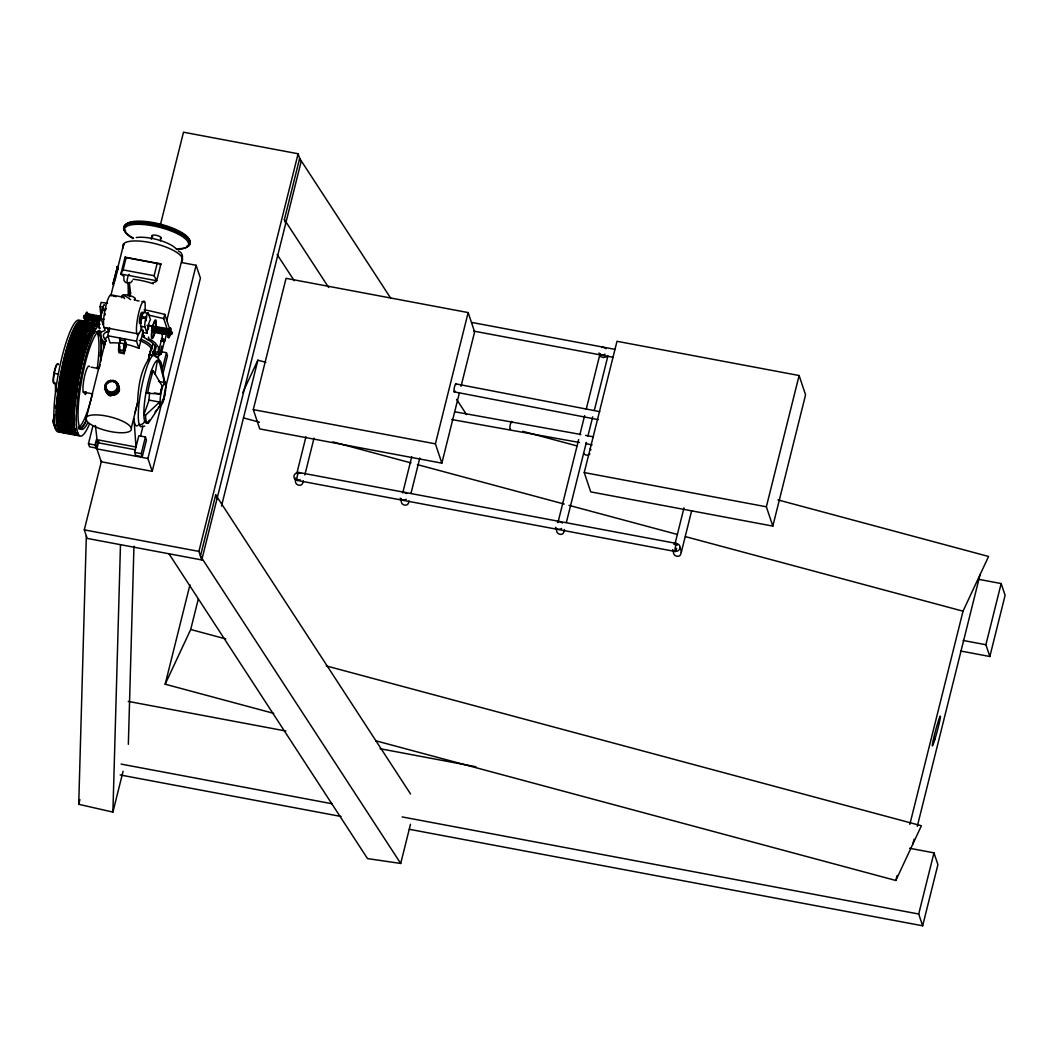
<?xml version="1.0" encoding="UTF-8"?>
<svg xmlns="http://www.w3.org/2000/svg" width="1058" height="1058" viewBox="0 0 1058 1058"><rect width="100%" height="100%" fill="white"/><g stroke="black" fill="none" stroke-linecap="round" stroke-linejoin="round"><path stroke-width="1.5" d="M169.796 328.549C170.206 335.36 167.746 329.58 169.121 329.805M129.737 296.809L130.57 293.053L129.592 293.688M87.351 320.005L89.732 314.014L90.472 317.929M88.66 320.257L91.054 314.266L91.808 317.863M89.983 320.508L92.377 314.517L93.144 317.942M91.305 320.759L93.686 314.755L94.479 317.876M92.628 320.997L94.956 315.019L95.802 317.969M93.95 321.248L96.331 315.258L97.072 319.013M95.26 321.5L97.653 315.509L98.42 318.947M96.582 321.751L98.976 315.747L99.743 319.027M97.905 321.989C98.05 320.521 99.333 314.438 100.946 316.871M99.227 322.24L99.994 318.947M162.839 330.572L162.046 327.57L159.771 332.701M123.072 771.322L112.902 812.094L78.728 804.305L86.333 535.956M112.902 812.094L120.48 544.672M128.349 744.316L133.956 546.219M156.227 329.488L155.447 326.38L153.185 331.418M89.189 316.884L88.66 313.803L87.06 315.734M168.116 331.723C168.063 322.174 163.448 339.473 165.418 332.027C165.498 320.019 160.816 339.01 162.694 332.424M106.329 391.698L104.901 387.863C105.245 397.054 120.057 395.983 118.813 386.844C118.47 377.653 103.644 378.738 104.901 387.863A13.648 2.473 -79.4 0 1 104.53 389.503M118.708 389.357L118.298 385.324M141.428 319.463L142.327 315.866M87.867 316.792C89.573 312.216 84.071 314.173 87.02 315.668M161.49 330.638L160.723 327.372L158.449 332.529M166.78 331.63L166 328.364L163.726 333.521M157.549 329.898C157.84 320.323 152.947 336.153 154.799 330.651M123.812 351.097L124.87 343.533L124.289 344.128M86.981 315.853L86.002 318.511M154.904 329.554C155.42 320.005 150.329 334.857 152.127 330.44M160.181 330.546L159.414 327.067L157.113 332.318M171.938 331.921C172.163 335.584 167.772 334.672 169.849 331.538M169.465 332.543L169.016 334.103L151.373 330.744M153.555 329.62L153.172 326.036L151.81 327.067M158.832 330.612L158.078 326.882L155.804 332.027M164.109 331.604L163.368 327.874L161.081 333.019M152.22 329.541L152.273 327.504M95.749 318.921L95.326 321.473M152.008 328.218L169.531 331.511L169.293 329.739M90.459 318.074L90.049 320.481M168.05 332.675L167.653 335.069L168.381 331.657M169.452 331.881L169.518 332.41M94.387 319.132L94.003 321.222M87.788 317.889L87.404 319.979M89.084 318.286L88.727 320.23M93.051 319.027L92.694 320.971M98.328 320.019L97.971 321.963M137.54 403.005L134.935 412.885M160.089 331.643L159.732 333.574L159.93 332.701M86.597 316.831L86.597 315.892M91.715 318.921L91.372 320.733M96.966 320.058L96.648 321.725M153.397 330.546L153.132 332.291L153.317 331.538M158.674 331.538L158.422 333.283L158.594 332.529M163.95 332.529L163.699 334.275L163.871 333.521M169.399 328.416C167.442 328.562 166.027 335.042 166.516 334.011M157.404 331.432L157.087 333.085L157.285 332.212M86.148 316.845C83.595 311.859 83.066 321.42 84.085 315.496M161.345 332.291L161.054 333.773L161.226 333.019M123.812 277.751L123.998 280.515L125.73 282.658M156.055 331.432L155.777 332.781L155.949 332.027M169.915 332.781C170.007 329.712 173.565 333.217 171.581 334.526M102.851 310.589C102.666 301.041 101.251 326.948 100.074 306.622L101.118 302.416A186.406 56.603 14 0 1 107.532 303.249M151.797 331.524L154.746 332.04M155.023 374.347L157.417 360.421L159.123 360.738A31.859 5.766 -79.4 0 1 161.861 368.925L162.125 369.996M146.573 423.015L148.292 423.332L160.578 404.883A11.373 2.063 -79.4 0 1 159.639 402.066L149.085 400.083L143.835 414.842L145.554 415.159L159.639 402.066M163.408 375.365L165.458 385.337A11.373 2.063 -79.4 0 0 164.519 382.52L159.123 360.738M119.858 346.059L119.726 349.934M166.357 334.011L166.582 333.019M151.268 239.187L151.942 236M145.964 318.088L145.806 321.09L146.692 316.646L145.964 318.088L141.746 317.307M55.426 425.316A4.549 4.258 -18.5 0 1 53.019 420.568L54.447 414.855M103.459 322.981A9.562 1.732 -79.4 0 0 103.261 325.044L101.158 318.762A6.824 1.23 -79.4 0 1 101.965 310.166L102.229 309.108A6.824 1.23 -79.4 0 1 104.57 305.088M110.799 295.737L113.497 284.933L112.955 283.332L117.517 266.563A30.722 9.324 14 0 0 117.914 268.653M113.365 283.756L117.517 266.563M115.653 274.935C114.423 283.848 115.415 272.21 115.877 275.702M117.121 269.446L115.891 273.929M114.833 279.352L113.788 283.372L114.714 278.942M116.75 271.47L117.24 269.724M114.052 283.703L114.793 280.767M115.428 278.783L115.97 276.786M116.459 274.67L117.054 272.303M85.91 419.563L105.721 340.107M127.105 275.186L120.877 274.009L123.085 269.883L126.14 257.636L125.069 257.187L120.877 274.009A19.203 5.832 14 0 0 124.222 276.508M119.633 343.202A23.461 7.128 14 0 0 110.151 342.951L107.731 335.743L109.701 327.861M121.657 297.721L122.054 296.147M95.405 425.501L97.429 442.641L96.093 448.037L89.494 446.793L88.462 443.738L92.972 425.66M128.349 295.79L128.044 283.108M129.221 295.949L128.917 283.279M124.619 338.917L126.444 344.392L124.117 353.703A23.461 7.128 14 0 0 119.131 352.764L118.708 351.481A6.824 1.23 -79.4 0 1 119.514 342.885L120.255 339.882L119.62 337.978L120.533 340.716M96.093 448.037L95.061 444.982L96.41 439.586L136.006 447.031L133.982 418.862A36.408 6.586 -79.4 0 0 137.91 425.369M181.764 262.582L196.114 265.28L200.412 278.135L152.22 471.339L101.198 461.751L96.9 448.896L98.883 440.908M134.855 300.207L135.252 298.62M124.117 353.703L123.693 352.42A6.824 1.23 -79.4 0 1 124.5 343.824L125.254 340.821L120.255 339.882M160.3 225.209L183.497 132.21L298.105 153.754L300.961 162.297L201.761 559.947L87.153 538.403L84.296 529.86L101.502 460.904M141.547 317.598L141.812 316.554A6.824 1.23 -79.4 0 1 144.153 312.533L148.358 313.327L150.461 319.609A9.562 1.732 -79.4 0 0 147.049 333.27L142.843 332.49L140.74 326.208A6.824 1.23 -79.4 0 1 141.547 317.598L145.753 318.392A6.824 1.23 -79.4 0 0 144.946 326.988L147.049 333.27M126.444 344.392A23.461 7.128 14 0 1 138.915 348.36L136.495 341.152L138.466 333.257M130.227 275.768L156.703 280.74L154.111 275.715L157.166 263.468L160.909 263.918L156.703 280.74A19.203 5.832 14 0 1 152.934 282.698L153.291 283.769A30.722 9.324 14 0 0 133.057 279.219M145.753 318.392L146.017 317.347A6.824 1.23 -79.4 0 1 148.358 313.327M138.915 348.36L143.385 330.413M131.258 428.093L137.553 402.834C138.214 387.942 139.987 372.588 148.279 359.76L151.082 348.637M152.088 347.13L152.868 343.982M153.608 352.116L152.828 355.25L150.077 354.324A36.408 6.586 -79.4 0 1 150.924 355.012M161.94 333.521L162.324 336.814L158.356 352.116A4.549 1.375 14 0 1 160.604 354.655A4.549 1.375 14 0 1 153.992 353.57A4.549 1.375 14 0 1 153.78 351.362L155.288 345.278M154.481 352.446L153.701 355.541L158.435 357.128L159.136 354.285M153.78 351.362L155.063 351.23L156.2 346.667M167.865 330.956L163.726 318.59L164.784 314.385A186.406 56.603 14 0 0 144.404 309.756M166.754 320.667L182.32 258.231A6.824 6.388 -18.5 0 0 178.26 250.944M134.657 452.427L138.823 435.737L145.422 436.98L146.44 440.035L142.275 456.712L135.675 455.469L134.657 452.427L141.256 453.657L142.275 456.712M159.851 353.663L161.742 346.072M140.621 435.645L142.975 426.229M161.173 354.205L164.585 340.531A4.549 1.375 14 0 0 161.768 338.441M164.81 340.755L166.622 333.508M169.809 333.27L169.452 334.183M141.256 453.657L145.422 436.98M162.244 369.52L166.45 352.684L161.173 351.692M162.879 374.109L167.468 355.739L166.45 352.684M152.22 471.339L147.922 458.484L162.654 399.408M164.651 391.42L196.114 265.28M78.728 804.305L79.905 799.597M273.652 713.356L165.167 684.209L189.951 584.823M201.761 559.947L198.904 551.403L298.105 153.754M410.557 793.976L215.713 494.853L200.451 556.032L400.704 863.46L367.523 858.593L168.976 553.784M285.7 223.476L284.39 219.561L299.652 158.383L390.759 298.25M165.167 684.209L190.704 629.497L198.296 599.04M221.492 506.068L257.874 360.196L265.862 362.339M459.436 392.716L441.86 463.153L259.752 428.926L253.298 409.618L286.044 278.333L468.152 312.573L474.619 331.881L461.037 386.315M296.782 473.561L305.947 436.822M304.849 474.897L314.028 438.105M402.992 491.851L411.76 456.712M411.046 493.187L419.828 457.995M441.86 463.153L435.407 443.844L468.152 312.573M400.704 863.46L410.491 824.248M557.936 522.639L578.647 439.586M579.85 434.798L584.624 415.622M586.225 409.234L599.767 354.933A8.014 3.584 5.4 0 1 600.322 353.888M566.387 522.388L586.344 442.416M587.931 436.015L592.718 416.812M594.318 410.425L607.887 356.043M584.254 472.569L616.999 341.298L799.121 375.524L805.574 394.832L772.829 526.104L590.721 491.877L584.254 472.569L766.362 506.795L772.829 526.104M674.819 544.619L683.984 507.88M681.286 552.355L691.654 510.763M766.362 506.795L799.121 375.524M375.749 740.772L895.848 880.481L897.052 875.667M909.84 824.38L963.031 611.18L988.569 556.468L777.974 499.905M912.869 844.006L914.072 839.192M917.273 826.364L980.052 574.706M409.327 829.3L922.655 925.79L918.714 914.019L933.976 852.854L909.615 848.265M960.598 651.001L989.838 656.502L985.897 644.732L1001.159 583.553L978.425 579.281M922.655 925.79L937.917 864.624L933.976 852.854M989.838 656.502L1005.1 595.323L1001.159 583.553M148.107 329.554L148.662 327.782M160.287 240.88L161.2 237.746M118.8 350.264L122.067 350.211M125.783 343.255L125.029 343.718M295.711 478.004L295.645 478.19A8.014 7.022 30.2 0 0 295.367 480.901C295.05 485.529 302.019 487.302 302.985 482.329A8.014 7.022 30.2 0 0 303.249 480.821M85.896 317.942L83.45 317.982M124.156 344.458L123.389 350.462M158.356 352.116L158.528 347.196L155.262 343.004A33.34 10.13 14 0 0 151.797 340.451L148.874 338.732L148.411 337.33A9.562 1.732 -79.4 0 0 148.583 337.052M147.617 326.803L148.636 325.19M100.378 317.942L101.039 316.712M242.692 392.73L257.874 360.196M895.848 880.481L921.386 825.756L326.3 665.918M105.813 390.177C108.974 394.846 116.869 393.219 118.192 387.836M155.063 351.23L155.354 346.905M148.318 359.68L149.562 356.229L148.675 354.417M53.019 420.568L53.998 420.396A3.412 3.187 -18.5 0 0 54.474 422.909M132.369 280.767L130.61 282.737M124.328 228.131L123.812 230.022L124.672 230.882M169.386 331.471L168.91 334.063M155.063 412.012L156.518 410.068M158.277 407.727L158.859 406.946M161.305 403.653L162.773 401.683A12.193 2.209 -79.4 0 0 164.863 393.325L164.268 392.994M607.186 356.546L603.787 357.578L600.56 356.625M57.925 427.353L59.79 427.287A54.632 9.892 -79.4 0 1 59.38 425.805M61.88 428.106L64.075 428.516M65.834 428.847L67.712 428.768M69.802 429.588L71.666 429.508M73.756 430.328L75.634 430.262A54.632 9.892 -79.4 0 1 75.224 428.781M143.967 426.361L144.668 426.043M106.898 332.04L107.903 331.709M145.885 393.126L160.393 394.039A11.373 2.063 -79.4 0 1 162.337 386.276L153.212 370.895L151.506 370.578L151.572 373.619M164.863 393.325L164.704 393.364A11.373 2.063 -79.4 0 1 162.773 401.127L162.773 401.683M100.074 306.622L103.274 307.045M188.456 242.877L189.818 242.031L189.329 239.73M454.795 411.787L580.855 434.481M451.74 419.523L579.48 442.495M472.053 322.492L614.83 349.338M126.14 257.636L157.166 263.468M473.759 331.101L613.296 357.326M123.085 269.883L154.111 275.715M112.955 283.332L113.312 283.399A30.722 9.324 14 0 0 113.709 285.475M128.891 293.595L130.478 293.846M111.037 294.878L123.68 297.258M113.18 296.134L116.01 296.663M136.27 300.472L139.101 301.001M141.931 301.53L144.761 302.059M142.129 312.586L143.319 312.811M102.229 309.108L105.033 309.637M141.812 316.554L146.017 317.347M102.176 309.862L104.98 310.391M101.965 310.166L104.768 310.695M139.511 323.1L140.701 323.325M148.358 325.269L152.762 326.089M147.049 325.441L152.907 326.552M99.346 318.326L86.174 315.879M101.158 318.762L103.962 319.291M140.74 326.208L144.946 326.988M85.976 318.458L98.711 320.852M151.968 331.947L154.904 332.503M103.896 327.411L136.879 333.614M107.731 335.743L136.495 341.152M97.746 334.196L99.941 334.606M119.514 342.885L124.5 343.824M585.577 435.367L593.459 436.848M118.708 351.481L123.693 352.42M585.788 443.686L592.083 444.876M91.147 367.166L98.949 368.62M158.488 381.383L164.519 382.52M253.298 409.618L435.407 443.844M54.289 373.381L58.626 374.201M154.362 392.915L160.393 394.039M83.291 392.108L92.654 393.867M298.766 472.45L676.803 543.508M55.307 428.622L57.502 429.045M59.698 429.455L61.457 429.786M63.665 430.196L65.424 430.527M67.619 430.937L69.378 431.267M71.574 431.69L73.333 432.021M75.541 432.431L77.737 432.841M97.429 442.641L135.437 449.782M297.219 480.438L675.255 551.496M88.462 443.738L95.061 444.982M96.9 448.896L147.922 458.484M963.164 640.46L985.897 644.732M84.296 529.86L198.904 551.403M128.256 701.401L285.819 731.012M380.047 748.72L475.888 766.746M121.115 764.101L332.291 803.789M402.146 816.921L918.714 914.019M120.176 774.959L341.099 816.485M455.8 383.869L599.793 411.655M454.213 391.857L598.22 419.642M148.213 315.006L163.726 318.59M522.718 431.333L576.954 445.907M243.512 417.923L259.461 422.208M332.847 441.913L411.02 462.915M417.407 464.621L564.178 504.058M568.966 505.34L677.451 534.475M685.425 536.618L963.031 611.18M190.704 629.497L225.804 638.926M146.533 338.97L147.908 339.75M85.817 315.575L85.526 318.339M118.813 386.844L115.573 381.237M679.765 547.356L681.259 550.795A8.014 7.022 30.2 0 1 681.008 553.387C680.268 558.267 673.007 556.614 673.404 551.998A8.014 7.022 30.2 0 1 673.377 550.715M106.065 341.179L103.565 337.171M456.62 399.342L466.538 414.577M284.39 219.561L328.602 287.419M277.17 254.542L294.243 280.754M161.001 331.855L161.53 332.688M164.784 314.385L169.439 328.297M215.713 494.853L217.022 498.768M144.377 309.597L145.197 312.057M117.147 266.497L117.689 268.11L122.94 247.069A6.824 6.388 -18.5 0 1 124.275 244.464M117.094 266.894L118.033 270.028L117.319 267.925M117.372 383.009L117.888 384.53M117.094 390.151L117.597 391.672M113.18 380.285L113.682 381.806M115.15 391.936L115.666 393.457M110.535 380.285L111.037 381.806M112.664 392.902L113.18 394.422M108.048 381.25L108.551 382.771M110.019 392.902L110.535 394.422M107.625 391.949L108.128 393.47M105.007 385.35L105.509 386.871M162.377 371.067L163.289 374.823M129.274 282.327L130.57 293.053M128.587 283.689L129.698 292.907M56.18 383.578L56.339 391.724M55.545 391.791L55.4 383.895A10.17 1.838 -79.4 0 0 56.14 383.644M139.246 340.372A23.461 7.128 14 0 1 149.852 351.706M106.408 341.377A23.461 7.128 14 0 1 108.67 336.246M165.987 332.781A4.549 1.375 14 0 1 166.595 333.892M142.513 426.017A36.408 6.586 -79.4 0 1 141.415 388.141A36.408 6.586 -79.4 0 1 155.989 357.234M144.642 421.177A4.549 4.258 -18.5 0 1 139.193 424.549M149.323 420.092A31.859 5.766 -79.4 0 1 146.149 391.579A31.859 5.766 -79.4 0 1 159.652 363.463M157.245 357.657A4.549 4.258 -18.5 0 1 159.335 362.272M148.292 423.332A31.859 5.766 -79.4 0 1 145.554 415.159M147.591 393.457A31.859 5.766 -79.4 0 1 153.212 370.895M164.651 381.713A12.193 2.209 -79.4 0 1 165.67 384.742M160.446 405.69A12.193 2.209 -79.4 0 1 159.427 402.662M160.234 394.092A12.193 2.209 -79.4 0 1 162.324 385.72M149.085 400.083A11.373 2.063 -79.4 0 1 149.681 392.968M85.116 391.949A13.648 2.473 -79.4 0 1 83.794 380.219A13.648 2.473 -79.4 0 1 89.467 366.571M60.108 431.228A56.894 10.302 -79.4 0 1 58.15 374.968A56.894 10.302 -79.4 0 1 80.474 321.222M55.611 408.176A50.057 9.059 -79.4 0 1 55.69 405.373M96.82 332.291A48.919 8.861 -79.4 0 1 97.177 368.713M92.35 394.158A48.919 8.861 -79.4 0 1 78.57 427.339M96.543 331.921A48.919 8.861 -79.4 0 1 100.444 360.249M99.968 364.613A48.919 8.861 -79.4 0 1 99.69 366.861M86.558 419.497A48.919 8.861 -79.4 0 1 78.834 427.551M77.776 391.685A48.919 8.861 -79.4 0 1 78.094 389.397M78.808 384.768A48.919 8.861 -79.4 0 1 79.191 382.427M98.09 330.678A50.057 9.059 -79.4 0 1 100.484 362.008M86.505 420.41A50.057 9.059 -79.4 0 1 78.609 428.662M94.36 332.953A50.057 9.059 -79.4 0 1 95.194 331.974M87.788 422.75A50.057 9.059 -79.4 0 1 80.051 390.032A50.057 9.059 -79.4 0 1 100.907 331.432M103.644 343.017A50.057 9.059 -79.4 0 1 103.671 348.108M89.467 423.927A56.894 10.302 -79.4 0 1 77.155 403.032A56.894 10.302 -79.4 0 1 99.174 325.057M79.482 435.552A56.894 10.302 -79.4 0 1 78.385 378.764A56.894 10.302 -79.4 0 1 100.074 324.356M74.589 420.793A55.069 9.972 -79.4 0 1 74.563 415.199M75.078 405.439A55.069 9.972 -79.4 0 1 94.929 328.258M101.872 352.089A54.632 9.892 -79.4 0 1 101.7 354.364M74.602 425.065A54.632 9.892 -79.4 0 1 79.509 372.866A54.632 9.892 -79.4 0 1 94.453 328.588M100.523 351.838A54.632 9.892 -79.4 0 1 100.153 356.453M76.586 433.145A54.632 9.892 -79.4 0 1 77.022 378.473A54.632 9.892 -79.4 0 1 96.463 325.798M76.798 433.568A55.069 9.972 -79.4 0 1 76.507 378.394A55.069 9.972 -79.4 0 1 96.833 325.361M78.133 434.626A56.894 10.302 -79.4 0 1 75.806 380.404A56.894 10.302 -79.4 0 1 97.878 323.946M76.374 434.296A56.894 10.302 -79.4 0 1 74.417 378.023A56.894 10.302 -79.4 0 1 96.754 324.29M75.039 433.238A55.069 9.972 -79.4 0 1 74.311 433.158M73.028 432.153A55.069 9.972 -79.4 0 1 70.952 424.774M70.701 411.364A55.069 9.972 -79.4 0 1 82.947 345.186M89.07 330.466A55.069 9.972 -79.4 0 1 95.075 325.031M72.698 431.638A54.632 9.892 -79.4 0 1 70.648 424.324M70.317 419.642A54.632 9.892 -79.4 0 1 86.624 334.738M88.608 330.784A54.632 9.892 -79.4 0 1 92.258 326.009M72.632 432.391A54.632 9.892 -79.4 0 1 73.055 377.732A54.632 9.892 -79.4 0 1 92.509 325.044M72.116 432.748A55.069 9.972 -79.4 0 1 72.923 375.669A55.069 9.972 -79.4 0 1 92.879 324.608M73.333 434.388A56.894 10.302 -79.4 0 1 72.605 375.577A56.894 10.302 -79.4 0 1 94.546 323.867M71.574 434.058A56.894 10.302 -79.4 0 1 70.846 375.233A56.894 10.302 -79.4 0 1 92.787 323.536M71.084 432.497A55.069 9.972 -79.4 0 1 68.082 394.859A55.069 9.972 -79.4 0 1 83.106 333.72M86.082 328.112A55.069 9.972 -79.4 0 1 91.12 324.277M70.727 431.981A54.632 9.892 -79.4 0 1 70.013 431.902M68.188 429.971A54.632 9.892 -79.4 0 1 70.45 377.243A54.632 9.892 -79.4 0 1 87.444 326.049M89.123 324.766A54.632 9.892 -79.4 0 1 89.89 324.555M86.148 391.963A54.632 9.892 -79.4 0 1 85.553 394.475M68.003 431.294A54.632 9.892 -79.4 0 1 69.471 375.035A54.632 9.892 -79.4 0 1 88.541 324.303M68.162 432.008A55.069 9.972 -79.4 0 1 69.352 372.958A55.069 9.972 -79.4 0 1 89.586 324.224M85.777 391.989A55.069 9.972 -79.4 0 1 85.169 394.528M70.225 433.132A56.894 10.302 -79.4 0 1 68.267 376.873A56.894 10.302 -79.4 0 1 90.591 323.126M67.606 433.317A56.894 10.302 -79.4 0 1 66.892 374.492A56.894 10.302 -79.4 0 1 88.832 322.796M87.166 323.536A55.069 9.972 -79.4 0 1 87.827 323.893M67.13 431.743A55.069 9.972 -79.4 0 1 63.665 427.035M62.832 421.031A55.069 9.972 -79.4 0 1 62.951 406.616M63.295 402.027A55.069 9.972 -79.4 0 1 77.089 337.912M79.152 332.966A55.069 9.972 -79.4 0 1 81.149 328.985M83.053 326.023A55.069 9.972 -79.4 0 1 85.658 323.669M66.773 431.241A54.632 9.892 -79.4 0 1 66.059 431.161M64.234 429.231A54.632 9.892 -79.4 0 1 67.236 372.588A54.632 9.892 -79.4 0 1 85.156 324.026M64.71 430.91A54.632 9.892 -79.4 0 1 65.503 374.281A54.632 9.892 -79.4 0 1 85.301 323.642M64.922 431.333A55.069 9.972 -79.4 0 1 64.631 376.159A55.069 9.972 -79.4 0 1 84.957 323.126M66.257 432.391A56.894 10.302 -79.4 0 1 64.3 376.119A56.894 10.302 -79.4 0 1 86.637 322.386M64.498 432.061A56.894 10.302 -79.4 0 1 62.541 375.788A56.894 10.302 -79.4 0 1 84.878 322.055M76.202 330.109A55.069 9.972 -79.4 0 1 83.873 323.153M62.435 430.923A55.069 9.972 -79.4 0 1 59.354 424.536M58.706 415.12A55.069 9.972 -79.4 0 1 58.719 412.223M59.063 404.751A55.069 9.972 -79.4 0 1 74.166 334.579M58.759 422.089A54.632 9.892 -79.4 0 1 64.498 366.015A54.632 9.892 -79.4 0 1 80.382 323.774M60.742 430.17A54.632 9.892 -79.4 0 1 61.179 375.497A54.632 9.892 -79.4 0 1 80.62 322.822M60.967 430.593A55.069 9.972 -79.4 0 1 60.676 375.418A55.069 9.972 -79.4 0 1 81.003 322.373M62.303 431.638A56.894 10.302 -79.4 0 1 60.729 373.342A56.894 10.302 -79.4 0 1 83.238 322.597M62.263 386.421A48.919 8.861 -79.4 0 1 63.771 377.111M65.371 368.951A48.919 8.861 -79.4 0 1 66.919 362.127M54.99 383.181A10.17 1.838 -79.4 0 1 54.315 373.236A10.17 1.838 -79.4 0 1 58.534 364.613M55.466 427.498A4.549 4.258 -18.5 0 1 53.918 423.24M54.725 382.507A9.72 1.759 -79.4 0 1 53.786 374.148A9.72 1.759 -79.4 0 1 57.82 364.441M125.28 226.941A32.996 10.025 14 0 1 159.507 223.939A32.996 10.025 14 0 1 188.959 242.652M125.717 231.213A34.134 10.368 14 0 1 159.322 224.653A34.134 10.368 14 0 1 186.724 246.263M133.057 237.905A34.134 10.368 14 0 1 134.525 222.907A34.134 10.368 14 0 1 182.227 234.678A34.134 10.368 14 0 1 177.281 248.828M132.012 237.984A32.996 10.025 14 0 1 135.583 224.362A32.996 10.025 14 0 1 180.614 235.471A32.996 10.025 14 0 1 178.128 249.357M152.788 236.899A4.787 1.455 14 0 1 153.436 235.061A4.787 1.455 14 0 1 159.652 236.45A4.787 1.455 14 0 1 160.366 238.592M160.155 264.751A19.203 5.832 14 0 0 160.909 263.918L125.069 257.187A19.203 5.832 14 0 0 126.51 258.43M132.753 238.632A23.898 7.261 14 0 1 133.467 238.301M136.244 237.561A23.898 7.261 14 0 1 159.123 240.166A23.898 7.261 14 0 1 176.66 249.476M123.27 247.837A30.722 9.324 14 0 1 153.542 243.274A30.722 9.324 14 0 1 181.592 261.551M140.82 339.208A22.76 6.903 14 0 1 150.527 350.343M119.038 350.515A4.325 0.78 -79.4 0 1 118.827 347.408A4.325 0.78 -79.4 0 1 120.07 342.594M163.382 341.655A4.549 1.375 14 0 0 164.691 340.531A4.549 1.375 14 0 0 161.345 338.758A3.187 0.965 14 0 1 163.276 340.134M115.745 383.115A6.824 6.388 -18.5 0 1 118.536 391.169A6.824 6.388 -18.5 0 1 110.283 395.004A6.824 6.388 -18.5 0 1 105.681 387.797M110.892 396.168A6.758 6.639 -69.8 0 1 106.17 387.678M118.007 385.932A6.374 5.964 -18.5 0 1 113.166 394.713A6.374 5.964 -18.5 0 1 106.131 387.863M116.856 384.226A6.374 5.964 -18.5 0 1 113.973 394.198A6.374 5.964 -18.5 0 1 106.025 387.559M117.941 386.95A5.912 5.528 -18.5 0 1 113.642 393.854A5.912 5.528 -18.5 0 1 106.527 390.045M117.967 387.373A5.912 5.528 -18.5 0 1 112.016 393.695A5.912 5.528 -18.5 0 1 106.276 387.651M116.433 384.953A6.758 5.502 -4.3 0 1 118.946 391.605A6.758 5.502 -4.3 0 1 111.302 395.057M122.556 296.862A6.824 2.076 14 0 1 129.34 295.42A6.824 2.076 14 0 1 134.075 299.837M141.269 323.497A5.687 1.032 -79.4 0 1 141.19 316.95A5.687 1.032 -79.4 0 1 143.452 313.578M144.377 336.259A9.562 1.732 -79.4 0 1 144.192 336.537L144.668 337.952A5.74 1.746 14 0 1 146.612 338.97M142.843 332.49A9.562 1.732 -79.4 0 1 143.042 330.413M144.364 335.928A9.562 1.732 -79.4 0 1 142.843 330.506M143.346 335.584A8.186 1.481 -79.4 0 1 143.095 330.651M164.585 340.531A4.549 1.375 14 0 1 160.988 340.993M155.209 326.777A33.34 10.13 14 0 1 157.642 328.483M148.041 339.737A32.203 9.773 14 0 1 155.275 346.879M162.429 340.597A3.187 0.965 14 0 1 161.081 340.57M140.264 323.034A5.687 1.032 -79.4 0 1 139.616 318.815A5.687 1.032 -79.4 0 1 141.865 312.255A5.687 1.032 -79.4 0 1 141.6 319.159M104.993 328.496A9.562 1.732 -79.4 0 1 104.623 329.104L105.086 330.506L102.996 331.286A33.34 10.13 14 0 0 100.907 332.794L100.457 337.052L103.882 341.879A4.549 1.375 14 0 0 102.031 342.885A4.549 1.375 14 0 0 105.324 344.749M100.074 328.456A9.562 1.732 -79.4 0 1 99.346 320.257A9.562 1.732 -79.4 0 1 103.102 310.047M99.862 327.451A8.186 1.481 -79.4 0 1 99.756 327.464M99.32 326.882A8.186 1.481 -79.4 0 1 99.769 319.252A8.186 1.481 -79.4 0 1 102.11 311.832M109.543 328.998A9.562 1.732 -79.4 0 1 107.612 328.39M109.318 328.416A8.186 1.481 -79.4 0 1 108.128 328.535M107.823 331.683A5.74 1.746 14 0 1 109.344 331.326L108.829 329.898A9.562 1.732 -79.4 0 0 109.582 328.456M103.658 337.185A32.203 9.773 14 0 1 106.752 331.974M105.297 344.3A3.187 0.965 14 0 1 103.274 342.924A3.187 0.965 14 0 1 105.258 342.435M105.192 314.887A5.687 1.032 -79.4 0 1 105.258 313.856M105.998 309.505A5.687 1.032 -79.4 0 1 106.303 308.42M105.879 327.623A17.073 3.095 -79.4 0 1 104.742 311.317A17.073 3.095 -79.4 0 1 111.764 295.856M141.679 327.372A17.073 3.095 -79.4 0 1 136.442 329.408A17.073 3.095 -79.4 0 1 141.759 303.567A17.073 3.095 -79.4 0 1 144.814 312.15M124.593 298.554A6.705 1.442 36 0 1 123.469 295.473A6.705 1.442 36 0 1 130.597 299.692M127.873 282.896A4.549 0.82 -79.4 0 1 127.092 281.296A4.549 0.82 -79.4 0 1 128.322 275.437A4.549 0.82 -79.4 0 1 129.393 275.583M586.463 442.852A4.073 3.809 -18.5 0 1 585.577 443.593M589.914 453.975A4.073 3.809 -18.5 0 1 583.527 453.221M590.232 448.751A4.073 3.809 -18.5 0 1 590.933 449.901M673.906 544.315A4.073 3.809 -18.5 0 1 679.474 545.359A4.073 3.809 -18.5 0 1 678.152 550.689A4.073 3.809 -18.5 0 1 672.584 549.644M675.903 550.689A4.073 0.741 -79.4 0 1 674.991 549.856A4.073 0.741 -79.4 0 1 676.207 544.209A4.073 0.741 -79.4 0 1 677.054 545.306M676.617 548.322A4.073 0.741 -79.4 0 1 676.274 549.631M300.115 479.631A4.073 3.809 -18.5 0 1 294.785 478.904A4.073 3.809 -18.5 0 1 295.222 473.759A4.073 3.809 -18.5 0 1 300.644 473.442M297.801 479.79A4.073 0.741 -79.4 0 1 296.954 478.943A4.073 0.741 -79.4 0 1 297.999 473.574A4.073 0.741 -79.4 0 1 299.03 473.389M510.538 429.085A4.073 0.727 -79.8 0 1 509.877 427.525A4.073 0.727 -79.8 0 1 510.974 422.248A4.073 0.727 -79.8 0 1 511.874 422.737M406.259 499.283A4.073 3.809 -18.5 0 1 400.149 498.133M402.437 492.777A4.073 3.809 -18.5 0 1 406.735 493.583M401.246 498.847A8.014 7.022 30.2 0 0 401.167 500.791C400.863 505.42 407.833 507.192 408.785 502.219A8.014 7.022 30.2 0 0 409.036 500.95M561.6 528.471A4.073 3.809 -18.5 0 1 555.49 527.334M557.381 522.136A4.073 3.809 -18.5 0 1 562.353 523.075M607.715 356.017A8.014 3.584 5.4 0 1 607.411 356.361M556.521 528.511A8.014 7.022 30.2 0 0 556.508 529.992C556.204 534.607 563.173 536.393 564.126 531.42A8.014 7.022 30.2 0 0 564.403 529.516M605.097 354.126A4.073 3.809 -18.5 0 1 598.987 352.975M601.658 347.5A4.073 3.809 -18.5 0 1 605.837 348.73M454.9 390.852A4.073 0.674 -79.1 0 1 453.988 390.719A4.073 0.674 -79.1 0 1 454.966 385.271A4.073 0.674 -79.1 0 1 456.024 384.623M934.862 739.383A15.315 0.86 -75 0 0 940.403 716.213A15.315 0.86 -75 0 0 933.883 737.254A15.315 0.86 -75 0 0 934.862 739.383M95.18 426.731A23.461 7.128 14 0 0 131.285 429.693A23.461 7.128 14 0 0 99.267 415.04A23.461 7.128 14 0 0 95.18 426.731M169.492 335.465A5.012 0.913 -79.4 0 0 170.153 327.861A5.012 0.913 -79.4 0 0 167.984 335.002A5.012 0.913 -79.4 0 0 169.492 335.465M169.928 335.558A5.012 0.913 -79.4 0 0 170.589 327.94A5.012 0.913 -79.4 0 0 168.42 335.082A5.012 0.913 -79.4 0 0 169.928 335.558M86.571 319.847A4.933 0.899 -79.4 0 0 87.219 312.348A4.933 0.899 -79.4 0 0 85.076 319.384A4.933 0.899 -79.4 0 0 86.571 319.847M86.134 319.767A4.933 0.899 -79.4 0 0 86.782 312.255A4.933 0.899 -79.4 0 0 84.64 319.291A4.933 0.899 -79.4 0 0 86.134 319.767M163.633 399.911A11.373 2.063 -79.4 0 0 165.141 382.612A11.373 2.063 -79.4 0 0 160.208 398.84A11.373 2.063 -79.4 0 0 163.633 399.911M125.042 349.524A4.325 0.78 -79.4 0 0 125.611 342.951A4.325 0.78 -79.4 0 0 123.733 349.114A4.325 0.78 -79.4 0 0 125.042 349.524M110.045 391.87A5.687 5.316 -18.5 0 0 117.121 385.178A5.687 5.316 -18.5 0 0 107.718 382.956A5.687 5.316 -18.5 0 0 110.045 391.87M154.283 334.725A9.562 1.732 -79.4 0 0 155.698 319.939A9.562 1.732 -79.4 0 0 151.519 333.23A9.562 1.732 -79.4 0 0 154.283 334.725M154.217 333.944A8.186 1.481 -79.4 0 0 155.433 321.275A8.186 1.481 -79.4 0 0 151.849 332.662A8.186 1.481 -79.4 0 0 154.217 333.944M154.944 353.478A3.187 0.965 14 0 0 159.851 353.888A3.187 0.965 14 0 0 155.5 351.891A3.187 0.965 14 0 0 154.944 353.478"/></g></svg>
